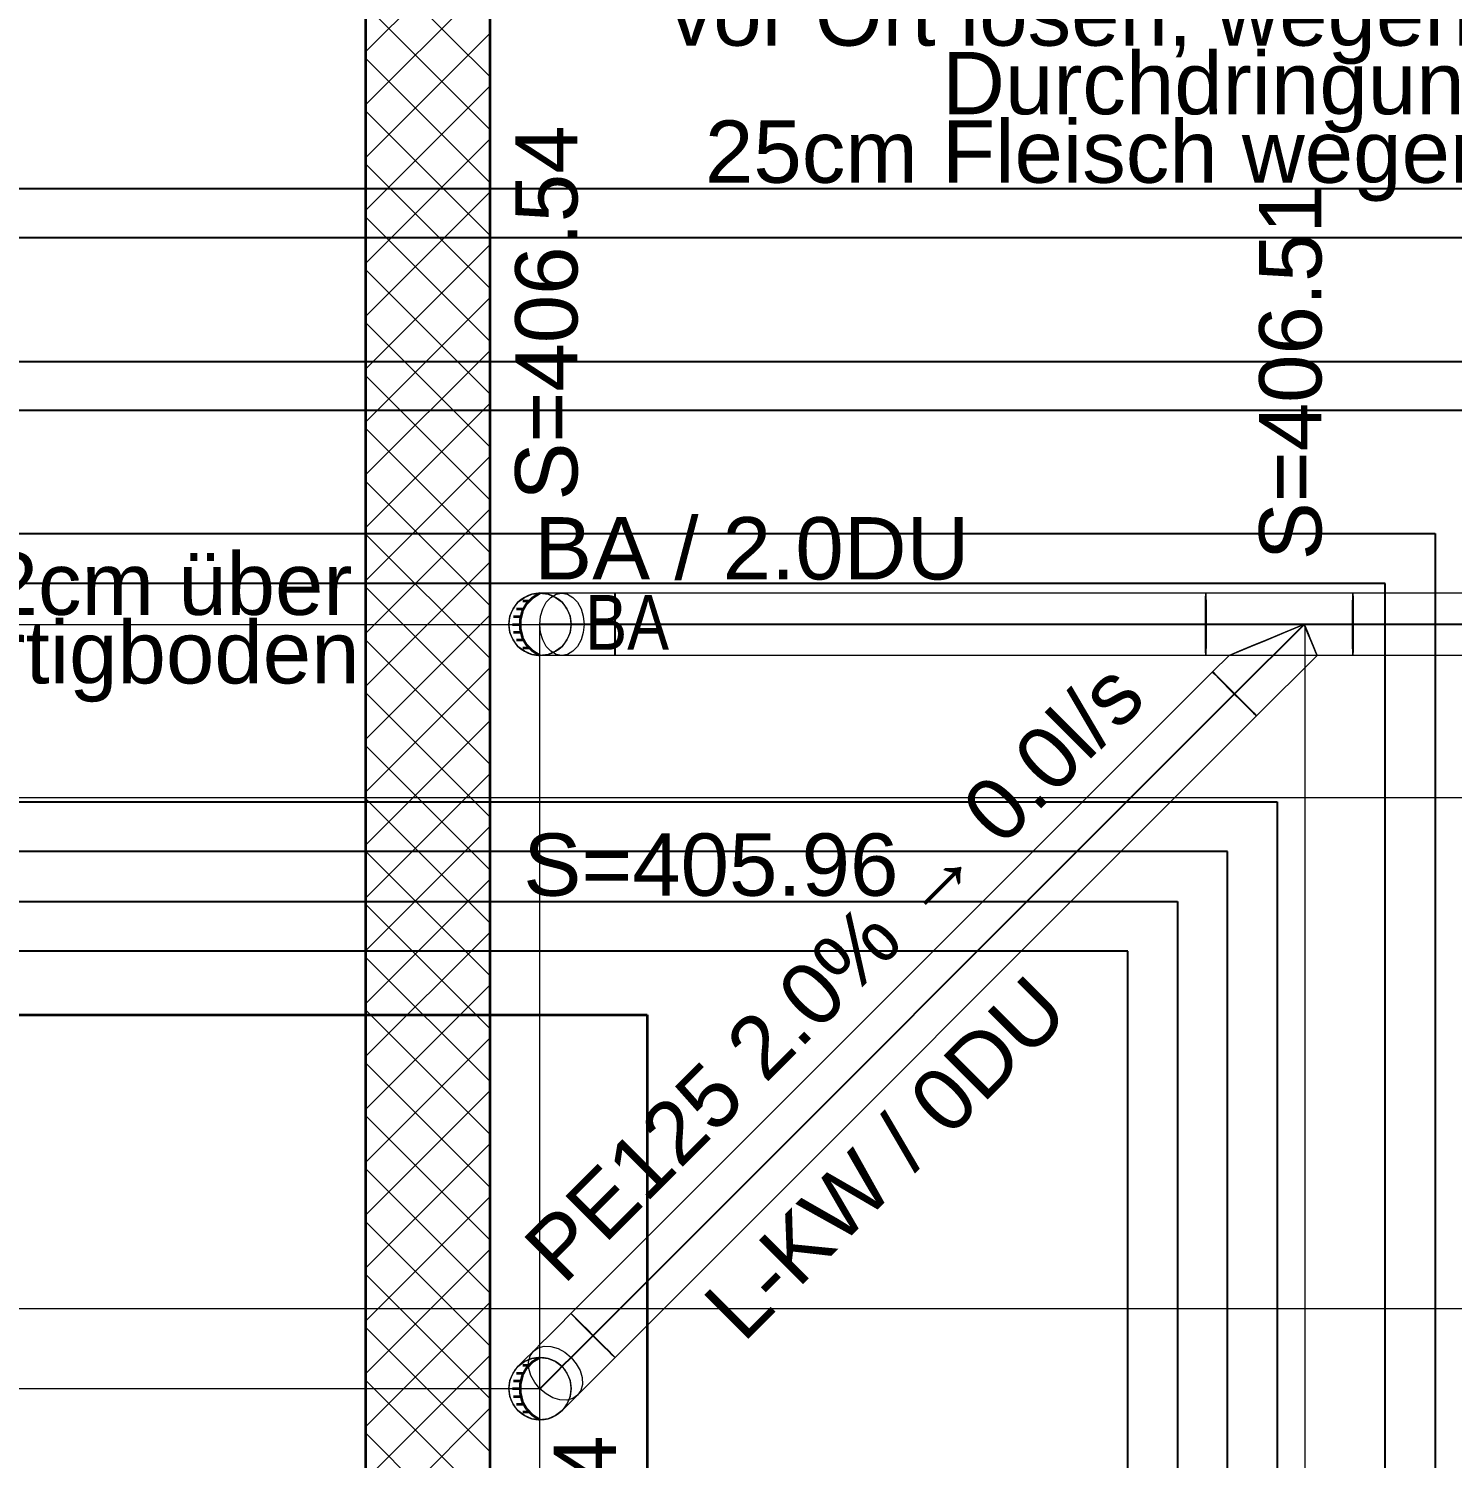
# Model space of a CAD drawing. Extents: x -1 to 1342, y -35 to 723.
# Drawn here: x 389.9 to 447, y 212 to 269.4 of the extents above; entities that cross this region are included whole.
import ezdxf
from ezdxf.lldxf.tags import DXFTag

# ---------------------------------------------------------------- set-up
doc = ezdxf.new("R2010")
doc.units = 0
doc.layers.get('0').update_dxf_attribs({"lineweight": 18})
for name, color, linetype, lineweight in [('-1._UG_3_015 Innenwände Bauteilschraffuren Neu', 7, 'Continuous', 25), ('-1._UG_3_015 Innenwände Neu', 7, 'Continuous', 25), ('-1._UG_3_035 Decken Neu', 7, 'Continuous', 25), ('-1._UG_3_322 Sanitär Beschriftung', 7, 'Continuous', 25)]:
    doc.layers.add(name, color=color, linetype=linetype, lineweight=lineweight)
for name, color, linetype, lineweight, true_color in [('Bodenplattevertiefung', 7, 'GETRENNT', 35, 0xc0c0c0), ('H_Sole_RL', 7, 'Nova_107-A0SKLQJ9LL', 25, 0xaf5f5f), ('H_Sole_VL', 7, 'Continuous', 25, 0x6d3636), ('S_Schmutzwasser', 7, 'Continuous', 18, 0xcc6600), ('S_Schmutzwasser-A0SKLQJALL', 7, 'Continuous', 18, 0xcc6600), ('S_Schmutzwasser@DELETE-EINSTRICH', 7, 'Continuous', 18, 0xcc6600), ('S_T_Text_Grundleitungen', 2, 'Continuous', 18, 0xffff00), ('X_Mass', 7, 'Continuous', 18, 0x0080ff)]:
    doc.layers.add(name, color=color, linetype=linetype, lineweight=lineweight, true_color=true_color)
doc.styles.get("Standard").update_dxf_attribs({"font": 'arial.ttf'})
tags = doc.linetypes.add('GETRENNT', pattern=[31.75, 12.7, -6.35, 0, -6.35, 0, -6.35]).pattern_tags.tags
tags[14:15] = [DXFTag(74, 4), DXFTag(75, 0), DXFTag(340, '0'), DXFTag(46, 0.0), DXFTag(50, 0.0), DXFTag(44, 0.0), DXFTag(45, 0.0)]
tags[12:13] = [DXFTag(74, 4), DXFTag(75, 0), DXFTag(340, '0'), DXFTag(46, 0.0), DXFTag(50, 0.0), DXFTag(44, 0.0), DXFTag(45, 0.0)]
tags[10:11] = [DXFTag(74, 4), DXFTag(75, 0), DXFTag(340, '0'), DXFTag(46, 0.0), DXFTag(50, 0.0), DXFTag(44, 0.0), DXFTag(45, 0.0)]
tags[8:9] = [DXFTag(74, 4), DXFTag(75, 0), DXFTag(340, '0'), DXFTag(46, 0.0), DXFTag(50, 0.0), DXFTag(44, 0.0), DXFTag(45, 0.0)]
tags[6:7] = [DXFTag(74, 4), DXFTag(75, 0), DXFTag(340, '0'), DXFTag(46, 0.0), DXFTag(50, 0.0), DXFTag(44, 0.0), DXFTag(45, 0.0)]
tags[4:5] = [DXFTag(74, 4), DXFTag(75, 0), DXFTag(340, '0'), DXFTag(46, 0.0), DXFTag(50, 0.0), DXFTag(44, 0.0), DXFTag(45, 0.0)]
tags = doc.linetypes.add('Nova_107-A0SKLQJ9LL', pattern=[12, 4, -4, 4]).pattern_tags.tags
tags[8:9] = [DXFTag(74, 4), DXFTag(75, 0), DXFTag(340, '0'), DXFTag(46, 0.0), DXFTag(50, 0.0), DXFTag(44, 0.0), DXFTag(45, 0.0)]
tags[6:7] = [DXFTag(74, 4), DXFTag(75, 0), DXFTag(340, '0'), DXFTag(46, 0.0), DXFTag(50, 0.0), DXFTag(44, 0.0), DXFTag(45, 0.0)]
tags[4:5] = [DXFTag(74, 4), DXFTag(75, 0), DXFTag(340, '0'), DXFTag(46, 0.0), DXFTag(50, 0.0), DXFTag(44, 0.0), DXFTag(45, 0.0)]
tags = doc.linetypes.add('Strich 3_1mm Kanten', pattern=[0.004, 0.003, -0.001]).pattern_tags.tags
tags[6:7] = [DXFTag(74, 4), DXFTag(75, 0), DXFTag(340, '0'), DXFTag(46, 1.0), DXFTag(50, 0.0), DXFTag(44, 0.0), DXFTag(45, 0.0)]
tags[4:5] = [DXFTag(74, 4), DXFTag(75, 0), DXFTag(340, '0'), DXFTag(46, 1.0), DXFTag(50, 0.0), DXFTag(44, 0.0), DXFTag(45, 0.0)]
tags = doc.linetypes.add('Strichpunkt 3_1_1mm Achsen', pattern=[0.005, 0.003, -0.001, 0, -0.001]).pattern_tags.tags
tags[10:11] = [DXFTag(74, 4), DXFTag(75, 0), DXFTag(340, '0'), DXFTag(46, 1.0), DXFTag(50, 0.0), DXFTag(44, 0.0), DXFTag(45, 0.0)]
tags[8:9] = [DXFTag(74, 4), DXFTag(75, 0), DXFTag(340, '0'), DXFTag(46, 1.0), DXFTag(50, 0.0), DXFTag(44, 0.0), DXFTag(45, 0.0)]
tags[6:7] = [DXFTag(74, 4), DXFTag(75, 0), DXFTag(340, '0'), DXFTag(46, 1.0), DXFTag(50, 0.0), DXFTag(44, 0.0), DXFTag(45, 0.0)]
tags[4:5] = [DXFTag(74, 4), DXFTag(75, 0), DXFTag(340, '0'), DXFTag(46, 1.0), DXFTag(50, 0.0), DXFTag(44, 0.0), DXFTag(45, 0.0)]
tags = doc.linetypes.add('STRICHPUNKT2', pattern=[12.7, 6.35, -3.175, 0, -3.175]).pattern_tags.tags
tags[10:11] = [DXFTag(74, 4), DXFTag(75, 0), DXFTag(340, '0'), DXFTag(46, 0.0), DXFTag(50, 0.0), DXFTag(44, 0.0), DXFTag(45, 0.0)]
tags[8:9] = [DXFTag(74, 4), DXFTag(75, 0), DXFTag(340, '0'), DXFTag(46, 0.0), DXFTag(50, 0.0), DXFTag(44, 0.0), DXFTag(45, 0.0)]
tags[6:7] = [DXFTag(74, 4), DXFTag(75, 0), DXFTag(340, '0'), DXFTag(46, 0.0), DXFTag(50, 0.0), DXFTag(44, 0.0), DXFTag(45, 0.0)]
tags[4:5] = [DXFTag(74, 4), DXFTag(75, 0), DXFTag(340, '0'), DXFTag(46, 0.0), DXFTag(50, 0.0), DXFTag(44, 0.0), DXFTag(45, 0.0)]

# ---------------------------------------------------------------- blocks, each defined once
blk = doc.blocks.new('WC mit 9_0 l Spülwassermenge-A0SKLQHFLL', base_point=(409.191, 213.578))
at = {"color": 0, "linetype": 'ByBlock', "lineweight": -2, "ltscale": 0.18}
for p, q in [((409.557, 215.712), (409.45, 215.589)), ((409.68, 215.82), (409.557, 215.712)), ((409.816, 215.911), (409.68, 215.82)), ((409.963, 215.983), (409.816, 215.911)), ((410.118, 216.036), (409.963, 215.983)), ((410.278, 216.068), (410.118, 216.036)), ((410.441, 216.078), (410.278, 216.068)), ((410.604, 216.068), (410.441, 216.078)), ((410.765, 216.036), (410.604, 216.068)), ((410.92, 215.983), (410.765, 216.036)), ((411.066, 215.911), (410.92, 215.983)), ((411.202, 215.82), (411.066, 215.911)), ((411.325, 215.712), (411.202, 215.82)), ((411.433, 215.589), (411.325, 215.712)), ((409.234, 215.152), (409.202, 214.991)), ((409.286, 215.307), (409.234, 215.152)), ((409.359, 215.453), (409.286, 215.307)), ((409.45, 215.589), (409.359, 215.453)), ((411.524, 215.453), (411.433, 215.589)), ((411.596, 215.307), (411.524, 215.453)), ((411.649, 215.152), (411.596, 215.307)), ((411.681, 214.991), (411.649, 215.152)), ((409.202, 214.991), (409.191, 214.828)), ((409.191, 214.828), (409.202, 214.665)), ((409.202, 214.665), (409.234, 214.505)), ((411.649, 214.505), (411.681, 214.665)), ((411.691, 214.828), (411.681, 214.991)), ((411.681, 214.665), (411.691, 214.828)), ((409.234, 214.505), (409.286, 214.35)), ((409.286, 214.35), (409.359, 214.203)), ((409.359, 214.203), (409.45, 214.067)), ((409.45, 214.067), (409.557, 213.944)), ((411.325, 213.944), (411.433, 214.067)), ((411.433, 214.067), (411.524, 214.203)), ((411.524, 214.203), (411.596, 214.35)), ((411.596, 214.35), (411.649, 214.505)), ((409.557, 213.944), (409.68, 213.837)), ((409.68, 213.837), (409.816, 213.746)), ((409.816, 213.746), (409.963, 213.673)), ((409.963, 213.673), (410.118, 213.621)), ((410.118, 213.621), (410.278, 213.589)), ((410.278, 213.589), (410.441, 213.578)), ((410.441, 213.578), (410.604, 213.589)), ((410.604, 213.589), (410.765, 213.621)), ((410.765, 213.621), (410.92, 213.673)), ((410.92, 213.673), (411.066, 213.746)), ((411.066, 213.746), (411.202, 213.837)), ((411.202, 213.837), (411.325, 213.944))]:
    blk.add_line(p, q, dxfattribs=at)
blk = doc.blocks.new('WC mit 9_0 l Spülwassermenge-A0SKLQIXLL', base_point=(409.191, 244.239))
at = {"color": 0, "linetype": 'ByBlock', "lineweight": -2, "ltscale": 0.18}
for p, q in [((410.118, 246.697), (409.963, 246.644)), ((410.278, 246.729), (410.118, 246.697)), ((410.441, 246.739), (410.278, 246.729)), ((410.604, 246.729), (410.441, 246.739)), ((410.765, 246.697), (410.604, 246.729)), ((410.92, 246.644), (410.765, 246.697)), ((409.359, 246.114), (409.286, 245.968)), ((409.45, 246.25), (409.359, 246.114)), ((409.557, 246.373), (409.45, 246.25)), ((409.68, 246.481), (409.557, 246.373)), ((409.816, 246.572), (409.68, 246.481)), ((409.963, 246.644), (409.816, 246.572)), ((411.066, 246.572), (410.92, 246.644)), ((411.202, 246.481), (411.066, 246.572)), ((411.325, 246.373), (411.202, 246.481)), ((411.433, 246.25), (411.325, 246.373)), ((411.524, 246.114), (411.433, 246.25)), ((411.596, 245.968), (411.524, 246.114)), ((409.202, 245.653), (409.191, 245.489)), ((409.234, 245.813), (409.202, 245.653)), ((409.286, 245.968), (409.234, 245.813)), ((411.649, 245.813), (411.596, 245.968)), ((411.681, 245.653), (411.649, 245.813)), ((411.691, 245.489), (411.681, 245.653)), ((409.191, 245.489), (409.202, 245.326)), ((409.202, 245.326), (409.234, 245.166)), ((409.234, 245.166), (409.286, 245.011)), ((409.286, 245.011), (409.359, 244.864)), ((411.524, 244.864), (411.596, 245.011)), ((411.596, 245.011), (411.649, 245.166)), ((411.649, 245.166), (411.681, 245.326)), ((411.681, 245.326), (411.691, 245.489)), ((409.359, 244.864), (409.45, 244.728)), ((409.45, 244.728), (409.557, 244.606)), ((409.557, 244.606), (409.68, 244.498)), ((409.68, 244.498), (409.816, 244.407)), ((409.816, 244.407), (409.963, 244.335)), ((410.92, 244.335), (411.066, 244.407)), ((411.066, 244.407), (411.202, 244.498)), ((411.202, 244.498), (411.325, 244.606)), ((411.325, 244.606), (411.433, 244.728)), ((411.433, 244.728), (411.524, 244.864)), ((409.963, 244.335), (410.118, 244.282)), ((410.118, 244.282), (410.278, 244.25)), ((410.278, 244.25), (410.441, 244.239)), ((410.441, 244.239), (410.604, 244.25)), ((410.604, 244.25), (410.765, 244.282)), ((410.765, 244.282), (410.92, 244.335))]:
    blk.add_line(p, q, dxfattribs=at)
blk = doc.blocks.new('Abwasserleitung-A0SKLQIZLL', base_point=(411.691, 245.489))
at = {"color": 0, "linetype": 'ByBlock', "lineweight": -2, "ltscale": 0.18}
blk.add_line((411.691, 245.489), (441.103, 245.489), dxfattribs=at)
blk = doc.blocks.new('Abwasserleitung-A0SKLQJ1LL', base_point=(411.325, 215.712))
at = {"color": 0, "linetype": 'ByBlock', "lineweight": -2, "ltscale": 0.18}
blk.add_line((411.325, 215.712), (441.103, 245.489), dxfattribs=at)
blk = doc.blocks.new('Distributor Abwasserleitung-A0SKLQJ3LL', base_point=(440.307, 244.694))
at = {"color": 0, "lineweight": 13}
blk.add_line((441.103, 245.489), (441.103, 245.489), dxfattribs=at)
blk = doc.blocks.new('Referenz-A0SKLQJBLL', base_point=(90.892, 84.228))
at = {"layer": 'H_Sole_RL', "linetype": 'Nova_107-A0SKLQJ9LL', "lineweight": -2, "ltscale": 0.25}
for p, q in [((363.648, 262.969), (454.777, 262.969)), ((361.479, 256.032), (450.355, 256.032)), ((356.918, 249.128), (446.355, 249.128)), ((446.355, 249.128), (446.355, 152.11)), ((356.886, 238.372), (440.02, 238.372)), ((440.02, 238.372), (440.02, 154.71)), ((291.209, 234.372), (436.02, 234.372)), ((436.02, 234.372), (436.02, 157.31))]:
    blk.add_line(p, q, dxfattribs=at)
at = {"layer": 'H_Sole_VL', "linetype": 'Continuous', "lineweight": -2, "ltscale": 0.25}
for p, q in [((452.777, 260.999), (362.789, 260.999)), ((448.355, 254.062), (360.619, 254.062)), ((444.355, 247.128), (356.089, 247.128)), ((444.355, 153.41), (444.355, 247.128)), ((438.02, 236.372), (356.057, 236.372)), ((438.02, 156.01), (438.02, 236.372)), ((434.02, 232.372), (292.038, 232.372)), ((434.02, 158.61), (434.02, 232.372))]:
    blk.add_line(p, q, dxfattribs=at)
at = {"layer": 'S_Schmutzwasser-A0SKLQJALL', "color": 1, "linetype": 'Continuous', "ltscale": 0.18, "true_color": 0xff0000, "insert": (409.772, 237.1), "char_height": 2.5, "attachment_point": 1}
blk.add_mtext('{\\fArial;S=405.96}', dxfattribs=at)
blk = doc.blocks.new('Polygon-A0SKLQKRLL', base_point=(250.041, 113.978))
at = {"color": 0, "linetype": 'ByBlock', "lineweight": -2, "ltscale": 0.35}
for p, q in [((250.041, 229.828), (414.741, 229.828)), ((414.741, 229.828), (414.741, 113.978))]:
    blk.add_line(p, q, dxfattribs=at)
blk = doc.blocks.new('Abwasserleitung-A0SKLQKXLL', base_point=(441.103, 245.489))
at = {"color": 0, "linetype": 'ByBlock', "lineweight": -2, "ltscale": 0.18}
blk.add_line((441.103, 245.489), (474.836, 245.489), dxfattribs=at)
blk = doc.blocks.new('Maß-A0SKLQPRLL', base_point=(159.85, 77.928))
at = {"color": 0, "linetype": 'ByBlock', "lineweight": -2, "ltscale": 0.18}
for p, q in [((441.14, 77.928), (441.14, 245.505)), ((410.441, 77.928), (410.441, 245.489))]:
    blk.add_line(p, q, dxfattribs=at)
blk = doc.blocks.new('Maß-A0SKLQPVLL', base_point=(347.233, 119.837))
at = {"color": 0, "linetype": 'ByBlock', "lineweight": -2, "ltscale": 0.18}
for p, q in [((350.441, 245.489), (410.441, 245.489)), ((350.441, 238.541), (467.887, 238.541)), ((350.441, 214.828), (410.441, 214.828))]:
    blk.add_line(p, q, dxfattribs=at)
blk = doc.blocks.new('Rohr-A0SKLQQHLL', base_point=(443.04, 244.239))
at = {"color": 0, "linetype": 'ByBlock', "lineweight": -2, "ltscale": 0.18}
for p, q in [((443.046, 246.572), (443.049, 246.697)), ((443.049, 246.697), (443.052, 246.739)), ((443.052, 246.739), (443.056, 246.697)), ((470.886, 246.739), (443.052, 246.739)), ((443.056, 246.697), (443.059, 246.572)), ((470.88, 246.572), (470.883, 246.697)), ((470.883, 246.697), (470.886, 246.739)), ((470.886, 246.739), (470.889, 246.697)), ((470.889, 246.697), (470.892, 246.572)), ((443.04, 245.813), (443.042, 246.114)), ((443.042, 246.114), (443.044, 246.373)), ((443.044, 246.373), (443.046, 246.572)), ((443.059, 246.572), (443.061, 246.373)), ((443.061, 246.373), (443.063, 246.114)), ((443.063, 246.114), (443.064, 245.813)), ((470.874, 245.813), (470.875, 246.114)), ((470.875, 246.114), (470.877, 246.373)), ((470.877, 246.373), (470.88, 246.572)), ((470.892, 246.572), (470.895, 246.373)), ((470.895, 246.373), (470.897, 246.114)), ((470.897, 246.114), (470.898, 245.813)), ((443.04, 245.489), (443.04, 245.813)), ((443.064, 245.813), (443.065, 245.489)), ((470.873, 245.489), (470.874, 245.813)), ((470.898, 245.813), (470.898, 245.489)), ((443.04, 245.166), (443.04, 245.489)), ((443.042, 244.864), (443.04, 245.166)), ((443.064, 245.166), (443.063, 244.864)), ((443.065, 245.489), (443.064, 245.166)), ((470.874, 245.166), (470.873, 245.489)), ((470.875, 244.864), (470.874, 245.166)), ((470.898, 245.166), (470.897, 244.864)), ((470.898, 245.489), (470.898, 245.166)), ((443.044, 244.606), (443.042, 244.864)), ((443.046, 244.407), (443.044, 244.606)), ((443.049, 244.282), (443.046, 244.407)), ((443.059, 244.407), (443.056, 244.282)), ((443.061, 244.606), (443.059, 244.407)), ((443.063, 244.864), (443.061, 244.606)), ((470.877, 244.606), (470.875, 244.864)), ((470.88, 244.407), (470.877, 244.606)), ((470.883, 244.282), (470.88, 244.407)), ((470.892, 244.407), (470.889, 244.282)), ((470.895, 244.606), (470.892, 244.407)), ((470.897, 244.864), (470.895, 244.606)), ((443.052, 244.239), (443.049, 244.282)), ((443.056, 244.282), (443.052, 244.239)), ((470.886, 244.239), (443.052, 244.239)), ((470.886, 244.239), (470.883, 244.282)), ((470.889, 244.282), (470.886, 244.239))]:
    blk.add_line(p, q, dxfattribs=at)
at = {"color": 0, "linetype": 'STRICHPUNKT2', "lineweight": 25, "ltscale": 0.25}
blk.add_line((470.886, 245.489), (443.052, 245.489), dxfattribs=at)
blk = doc.blocks.new('Abzweig 45°-A0SKLQQJLL', base_point=(437.14, 241.813))
at = {"color": 0, "linetype": 'ByBlock', "lineweight": -2, "ltscale": 0.18}
for p, q in [((437.146, 246.569), (437.149, 246.696)), ((437.149, 246.696), (437.153, 246.739)), ((437.153, 246.739), (437.156, 246.698)), ((443.052, 246.739), (437.153, 246.739)), ((437.156, 246.698), (437.159, 246.575)), ((443.046, 246.569), (443.049, 246.696)), ((443.049, 246.696), (443.052, 246.739)), ((443.052, 246.739), (443.056, 246.698)), ((443.056, 246.698), (443.059, 246.575)), ((437.141, 245.808), (437.142, 246.11)), ((437.142, 246.11), (437.144, 246.37)), ((437.144, 246.37), (437.146, 246.569)), ((437.159, 246.575), (437.162, 246.377)), ((437.162, 246.377), (437.164, 246.119)), ((437.164, 246.119), (437.165, 245.818)), ((443.04, 245.808), (443.042, 246.11)), ((443.042, 246.11), (443.044, 246.37)), ((443.044, 246.37), (443.046, 246.569)), ((443.059, 246.575), (443.061, 246.377)), ((443.061, 246.377), (443.063, 246.119)), ((443.063, 246.119), (443.064, 245.818)), ((437.14, 245.484), (437.141, 245.808)), ((437.165, 245.818), (437.165, 245.495)), ((443.04, 245.484), (443.04, 245.808)), ((443.064, 245.818), (443.065, 245.495)), ((437.141, 245.161), (437.14, 245.484)), ((437.142, 244.86), (437.141, 245.161)), ((437.165, 245.171), (437.164, 244.869)), ((437.165, 245.495), (437.165, 245.171)), ((439.583, 244.86), (440.309, 245.161)), ((440.334, 245.171), (439.605, 244.869)), ((440.309, 245.161), (441.09, 245.484)), ((441.115, 245.495), (440.334, 245.171)), ((441.09, 245.484), (441.224, 245.161)), ((441.249, 245.171), (441.115, 245.495)), ((441.224, 245.161), (441.351, 244.86)), ((441.372, 244.869), (441.249, 245.171)), ((443.04, 245.161), (443.04, 245.484)), ((443.042, 244.86), (443.04, 245.161)), ((443.064, 245.171), (443.063, 244.869)), ((443.065, 245.495), (443.064, 245.171)), ((437.144, 244.602), (437.142, 244.86)), ((437.147, 244.404), (437.144, 244.602)), ((437.15, 244.281), (437.147, 244.404)), ((437.159, 244.41), (437.156, 244.283)), ((437.162, 244.609), (437.159, 244.41)), ((437.164, 244.869), (437.162, 244.609)), ((438.185, 244.281), (438.483, 244.404)), ((438.495, 244.41), (438.191, 244.283)), ((438.483, 244.404), (438.96, 244.602)), ((438.978, 244.609), (438.495, 244.41)), ((438.96, 244.602), (439.583, 244.86)), ((439.605, 244.869), (438.978, 244.609)), ((441.351, 244.86), (441.46, 244.602)), ((441.477, 244.609), (441.372, 244.869)), ((441.46, 244.602), (441.545, 244.404)), ((441.557, 244.41), (441.477, 244.609)), ((441.545, 244.404), (441.599, 244.281)), ((441.606, 244.283), (441.557, 244.41)), ((443.044, 244.602), (443.042, 244.86)), ((443.046, 244.404), (443.044, 244.602)), ((443.049, 244.281), (443.046, 244.404)), ((443.059, 244.41), (443.056, 244.283)), ((443.061, 244.609), (443.059, 244.41)), ((443.063, 244.869), (443.061, 244.609)), ((437.153, 244.239), (437.15, 244.281)), ((437.156, 244.283), (437.153, 244.239)), ((443.052, 244.239), (437.153, 244.239)), ((438.085, 244.239), (437.426, 243.58)), ((438.191, 244.283), (438.085, 244.239)), ((438.085, 244.239), (438.185, 244.281)), ((441.62, 244.239), (439.194, 241.813)), ((441.599, 244.281), (441.62, 244.239)), ((441.62, 244.239), (441.606, 244.283)), ((443.052, 244.239), (443.049, 244.281)), ((443.056, 244.283), (443.052, 244.239)), ((437.426, 243.58), (437.453, 243.549)), ((437.459, 243.551), (437.426, 243.58)), ((437.453, 243.549), (437.538, 243.459)), ((437.55, 243.464), (437.459, 243.551)), ((437.538, 243.459), (437.676, 243.318)), ((437.694, 243.325), (437.55, 243.464)), ((437.676, 243.318), (437.857, 243.134)), ((437.879, 243.143), (437.694, 243.325)), ((437.857, 243.134), (438.069, 242.92)), ((438.093, 242.93), (437.879, 243.143)), ((438.069, 242.92), (438.297, 242.691)), ((438.322, 242.702), (438.093, 242.93)), ((438.297, 242.691), (438.526, 242.463)), ((438.551, 242.473), (438.322, 242.702)), ((438.526, 242.463), (438.741, 242.25)), ((438.762, 242.259), (438.551, 242.473)), ((438.741, 242.25), (438.926, 242.068)), ((438.944, 242.075), (438.762, 242.259)), ((438.926, 242.068), (439.069, 241.928)), ((439.081, 241.934), (438.944, 242.075)), ((439.069, 241.928), (439.16, 241.841)), ((439.167, 241.844), (439.081, 241.934)), ((439.16, 241.841), (439.194, 241.813)), ((439.194, 241.813), (439.167, 241.844))]:
    blk.add_line(p, q, dxfattribs=at)
at = {"color": 0, "linetype": 'STRICHPUNKT2', "lineweight": 25, "ltscale": 0.25}
for p, q in [((443.052, 245.489), (437.153, 245.489)), ((441.103, 245.489), (438.31, 242.696))]:
    blk.add_line(p, q, dxfattribs=at)
blk = doc.blocks.new('Rohr-A0SKLQQLLL', base_point=(413.438, 244.239))
at = {"color": 0, "linetype": 'ByBlock', "lineweight": -2, "ltscale": 0.18}
for p, q in [((413.444, 246.572), (413.447, 246.697)), ((413.447, 246.697), (413.45, 246.739)), ((413.45, 246.739), (413.453, 246.697)), ((437.153, 246.739), (413.45, 246.739)), ((413.453, 246.697), (413.456, 246.572)), ((437.146, 246.572), (437.149, 246.697)), ((437.149, 246.697), (437.153, 246.739)), ((437.153, 246.739), (437.156, 246.697)), ((437.156, 246.697), (437.159, 246.572)), ((413.438, 245.813), (413.439, 246.114)), ((413.439, 246.114), (413.441, 246.373)), ((413.441, 246.373), (413.444, 246.572)), ((413.456, 246.572), (413.459, 246.373)), ((413.459, 246.373), (413.461, 246.114)), ((413.461, 246.114), (413.462, 245.813)), ((437.141, 245.813), (437.142, 246.114)), ((437.142, 246.114), (437.144, 246.373)), ((437.144, 246.373), (437.146, 246.572)), ((437.159, 246.572), (437.162, 246.373)), ((437.162, 246.373), (437.164, 246.114)), ((437.164, 246.114), (437.165, 245.813)), ((413.438, 245.489), (413.438, 245.813)), ((413.462, 245.813), (413.463, 245.489)), ((437.14, 245.489), (437.141, 245.813)), ((437.165, 245.813), (437.165, 245.489)), ((413.438, 245.166), (413.438, 245.489)), ((413.439, 244.864), (413.438, 245.166)), ((413.462, 245.166), (413.461, 244.864)), ((413.463, 245.489), (413.462, 245.166)), ((437.141, 245.166), (437.14, 245.489)), ((437.142, 244.864), (437.141, 245.166)), ((437.165, 245.166), (437.164, 244.864)), ((437.165, 245.489), (437.165, 245.166)), ((413.441, 244.606), (413.439, 244.864)), ((413.444, 244.407), (413.441, 244.606)), ((413.447, 244.282), (413.444, 244.407)), ((413.456, 244.407), (413.453, 244.282)), ((413.459, 244.606), (413.456, 244.407)), ((413.461, 244.864), (413.459, 244.606)), ((437.144, 244.606), (437.142, 244.864)), ((437.146, 244.407), (437.144, 244.606)), ((437.149, 244.282), (437.146, 244.407)), ((437.159, 244.407), (437.156, 244.282)), ((437.162, 244.606), (437.159, 244.407)), ((437.164, 244.864), (437.162, 244.606)), ((413.45, 244.239), (413.447, 244.282)), ((413.453, 244.282), (413.45, 244.239)), ((437.153, 244.239), (413.45, 244.239)), ((437.153, 244.239), (437.149, 244.282)), ((437.156, 244.282), (437.153, 244.239))]:
    blk.add_line(p, q, dxfattribs=at)
at = {"color": 0, "linetype": 'STRICHPUNKT2', "lineweight": 25, "ltscale": 0.25}
blk.add_line((437.153, 245.489), (413.45, 245.489), dxfattribs=at)
blk = doc.blocks.new('Rohr-A0SKLQQNLL', base_point=(411.685, 216.072))
at = {"color": 0, "linetype": 'ByBlock', "lineweight": -2, "ltscale": 0.18}
for p, q in [((437.426, 243.58), (411.685, 217.84)), ((437.454, 243.548), (437.426, 243.58)), ((437.426, 243.58), (437.458, 243.552)), ((437.54, 243.457), (437.454, 243.548)), ((437.458, 243.552), (437.549, 243.466)), ((437.678, 243.315), (437.54, 243.457)), ((437.549, 243.466), (437.691, 243.328)), ((437.86, 243.131), (437.678, 243.315)), ((437.691, 243.328), (437.875, 243.146)), ((438.072, 242.917), (437.86, 243.131)), ((437.875, 243.146), (438.089, 242.934)), ((438.301, 242.688), (438.072, 242.917)), ((438.089, 242.934), (438.319, 242.705)), ((438.53, 242.459), (438.301, 242.688)), ((438.319, 242.705), (438.547, 242.476)), ((438.744, 242.247), (438.53, 242.459)), ((438.547, 242.476), (438.759, 242.262)), ((438.928, 242.065), (438.744, 242.247)), ((438.759, 242.262), (438.941, 242.078)), ((439.071, 241.927), (438.928, 242.065)), ((438.941, 242.078), (439.08, 241.935)), ((439.194, 241.813), (413.453, 216.072)), ((439.161, 241.84), (439.071, 241.927)), ((439.08, 241.935), (439.166, 241.845)), ((439.194, 241.813), (439.161, 241.84)), ((439.166, 241.845), (439.194, 241.813)), ((411.713, 217.807), (411.685, 217.84)), ((411.685, 217.84), (411.717, 217.812)), ((411.799, 217.717), (411.713, 217.807)), ((411.717, 217.812), (411.808, 217.726)), ((411.938, 217.575), (411.799, 217.717)), ((411.808, 217.726), (411.95, 217.587)), ((412.119, 217.39), (411.938, 217.575)), ((411.95, 217.587), (412.135, 217.405)), ((412.135, 217.405), (412.349, 217.193)), ((412.332, 217.176), (412.119, 217.39)), ((412.56, 216.947), (412.332, 217.176)), ((412.349, 217.193), (412.578, 216.965)), ((412.789, 216.718), (412.56, 216.947)), ((412.578, 216.965), (412.806, 216.736)), ((413.003, 216.506), (412.789, 216.718)), ((412.806, 216.736), (413.018, 216.522)), ((413.188, 216.325), (413.003, 216.506)), ((413.018, 216.522), (413.2, 216.337)), ((413.33, 216.186), (413.188, 216.325)), ((413.2, 216.337), (413.339, 216.195)), ((413.42, 216.1), (413.33, 216.186)), ((413.339, 216.195), (413.425, 216.104)), ((413.453, 216.072), (413.42, 216.1)), ((413.425, 216.104), (413.453, 216.072))]:
    blk.add_line(p, q, dxfattribs=at)
at = {"color": 0, "linetype": 'STRICHPUNKT2', "lineweight": 25, "ltscale": 0.25}
blk.add_line((438.31, 242.696), (412.569, 216.956), dxfattribs=at)
blk = doc.blocks.new('Bogen 45°-A0SKLQRBLL', base_point=(410.432, 244.239))
at = {"color": 0, "linetype": 'ByBlock', "lineweight": -2, "ltscale": 0.18}
for p, q in [((410.876, 246.572), (411.091, 246.697)), ((411.091, 246.697), (411.321, 246.739)), ((411.321, 246.739), (411.55, 246.697)), ((411.838, 246.739), (411.321, 246.739)), ((411.55, 246.697), (411.765, 246.572)), ((412.094, 246.739), (411.838, 246.739)), ((412.393, 246.739), (412.094, 246.739)), ((412.714, 246.739), (412.393, 246.739)), ((413.45, 246.739), (412.714, 246.739)), ((413.444, 246.572), (413.447, 246.697)), ((413.447, 246.697), (413.45, 246.739)), ((413.45, 246.739), (413.453, 246.697)), ((413.453, 246.697), (413.456, 246.572)), ((410.463, 245.813), (410.551, 246.114)), ((410.551, 246.114), (410.692, 246.373)), ((410.692, 246.373), (410.876, 246.572)), ((411.765, 246.572), (411.949, 246.373)), ((411.949, 246.373), (412.09, 246.114)), ((412.09, 246.114), (412.179, 245.813)), ((413.438, 245.813), (413.439, 246.114)), ((413.439, 246.114), (413.441, 246.373)), ((413.441, 246.373), (413.444, 246.572)), ((413.456, 246.572), (413.459, 246.373)), ((413.459, 246.373), (413.461, 246.114)), ((413.461, 246.114), (413.462, 245.813)), ((410.432, 245.489), (410.463, 245.813)), ((412.179, 245.813), (412.209, 245.489)), ((413.438, 245.489), (413.438, 245.813)), ((413.462, 245.813), (413.463, 245.489)), ((410.463, 245.166), (410.432, 245.489)), ((410.551, 244.864), (410.463, 245.166)), ((412.179, 245.166), (412.09, 244.864)), ((412.209, 245.489), (412.179, 245.166)), ((413.438, 245.166), (413.438, 245.489)), ((413.439, 244.864), (413.438, 245.166)), ((413.462, 245.166), (413.461, 244.864)), ((413.463, 245.489), (413.462, 245.166)), ((410.692, 244.606), (410.551, 244.864)), ((410.876, 244.407), (410.692, 244.606)), ((411.091, 244.282), (410.876, 244.407)), ((411.765, 244.407), (411.55, 244.282)), ((411.949, 244.606), (411.765, 244.407)), ((412.09, 244.864), (411.949, 244.606)), ((413.441, 244.606), (413.439, 244.864)), ((413.444, 244.407), (413.441, 244.606)), ((413.447, 244.282), (413.444, 244.407)), ((413.456, 244.407), (413.453, 244.282)), ((413.459, 244.606), (413.456, 244.407)), ((413.461, 244.864), (413.459, 244.606)), ((411.321, 244.239), (411.091, 244.282)), ((411.55, 244.282), (411.321, 244.239)), ((411.838, 244.239), (411.321, 244.239)), ((412.094, 244.239), (411.838, 244.239)), ((412.393, 244.239), (412.094, 244.239)), ((412.714, 244.239), (412.393, 244.239)), ((413.45, 244.239), (412.714, 244.239)), ((413.45, 244.239), (413.447, 244.282)), ((413.453, 244.282), (413.45, 244.239))]:
    blk.add_line(p, q, dxfattribs=at)
at = {"color": 0, "linetype": 'STRICHPUNKT2', "lineweight": 25, "ltscale": 0.25}
for p, q in [((411.838, 245.489), (411.321, 245.489)), ((412.094, 245.489), (411.838, 245.489)), ((412.393, 245.489), (412.094, 245.489)), ((412.714, 245.489), (412.393, 245.489)), ((413.45, 245.489), (412.714, 245.489))]:
    blk.add_line(p, q, dxfattribs=at)
blk = doc.blocks.new('Bogen 45°-A0SKLQRDLL', base_point=(409.191, 244.239))
at = {"color": 0, "linetype": 'ByBlock', "lineweight": -2, "ltscale": 0.18}
for p, q in [((409.816, 246.572), (410.118, 246.697)), ((410.118, 246.697), (410.441, 246.739)), ((410.483, 246.739), (410.441, 246.739)), ((410.441, 246.739), (410.765, 246.697)), ((410.607, 246.739), (410.483, 246.739)), ((410.803, 246.739), (410.607, 246.739)), ((410.765, 246.697), (411.066, 246.572)), ((411.321, 246.739), (410.803, 246.739)), ((410.877, 246.572), (411.091, 246.697)), ((411.091, 246.697), (411.321, 246.739)), ((411.321, 246.739), (411.551, 246.697)), ((411.551, 246.697), (411.765, 246.572)), ((409.234, 245.813), (409.359, 246.114)), ((409.359, 246.114), (409.557, 246.373)), ((409.557, 246.373), (409.816, 246.572)), ((410.463, 245.813), (410.551, 246.114)), ((410.551, 246.114), (410.693, 246.373)), ((410.693, 246.373), (410.877, 246.572)), ((411.066, 246.572), (411.325, 246.373)), ((411.325, 246.373), (411.524, 246.114)), ((411.524, 246.114), (411.649, 245.813)), ((411.765, 246.572), (411.949, 246.373)), ((411.949, 246.373), (412.09, 246.114)), ((412.09, 246.114), (412.179, 245.813)), ((409.191, 245.489), (409.234, 245.813)), ((410.432, 245.489), (410.463, 245.813)), ((411.649, 245.813), (411.691, 245.489)), ((412.179, 245.813), (412.209, 245.489)), ((409.234, 245.166), (409.191, 245.489)), ((409.359, 244.864), (409.234, 245.166)), ((410.463, 245.166), (410.432, 245.489)), ((410.551, 244.864), (410.463, 245.166)), ((411.649, 245.166), (411.524, 244.864)), ((411.691, 245.489), (411.649, 245.166)), ((412.179, 245.166), (412.09, 244.864)), ((412.209, 245.489), (412.179, 245.166)), ((409.557, 244.606), (409.359, 244.864)), ((409.816, 244.407), (409.557, 244.606)), ((410.118, 244.282), (409.816, 244.407)), ((410.693, 244.606), (410.551, 244.864)), ((410.877, 244.407), (410.693, 244.606)), ((411.066, 244.407), (410.765, 244.282)), ((411.091, 244.282), (410.877, 244.407)), ((411.325, 244.606), (411.066, 244.407)), ((411.524, 244.864), (411.325, 244.606)), ((411.765, 244.407), (411.551, 244.282)), ((411.949, 244.606), (411.765, 244.407)), ((412.09, 244.864), (411.949, 244.606)), ((410.441, 244.239), (410.118, 244.282)), ((410.765, 244.282), (410.441, 244.239)), ((410.483, 244.239), (410.441, 244.239)), ((410.607, 244.239), (410.483, 244.239)), ((410.803, 244.239), (410.607, 244.239)), ((411.321, 244.239), (410.803, 244.239)), ((411.321, 244.239), (411.091, 244.282)), ((411.551, 244.282), (411.321, 244.239))]:
    blk.add_line(p, q, dxfattribs=at)
at = {"color": 0, "lineweight": 35}
for p, q in [((410.441, 246.739), (410.143, 246.558)), ((409.499, 246.114), (409.78, 246.114)), ((409.9, 246.307), (409.728, 246.002)), ((409.755, 246.427), (410.001, 246.427)), ((410.143, 246.558), (409.9, 246.307)), ((409.372, 245.802), (409.665, 245.802)), ((409.728, 246.002), (409.64, 245.664)), ((409.64, 245.664), (409.64, 245.315)), ((409.332, 245.489), (409.629, 245.489)), ((409.372, 245.177), (409.665, 245.177)), ((409.64, 245.315), (409.728, 244.977)), ((409.728, 244.977), (409.9, 244.672)), ((409.499, 244.864), (409.78, 244.864)), ((409.755, 244.552), (410.001, 244.552)), ((409.9, 244.672), (410.143, 244.421)), ((410.143, 244.421), (410.441, 244.239))]:
    blk.add_line(p, q, dxfattribs=at)
at = {"color": 0, "linetype": 'STRICHPUNKT2', "lineweight": 25, "ltscale": 0.25}
for p, q in [((410.483, 245.489), (410.441, 245.489)), ((410.441, 245.489), (410.441, 245.489)), ((410.607, 245.489), (410.483, 245.489)), ((410.803, 245.489), (410.607, 245.489)), ((411.321, 245.489), (410.803, 245.489))]:
    blk.add_line(p, q, dxfattribs=at)
blk = doc.blocks.new('Bogen 45°-A0SKLQRFLL', base_point=(409.983, 214.37))
at = {"color": 0, "linetype": 'ByBlock', "lineweight": -2, "ltscale": 0.18}
for p, q in [((411.685, 217.84), (411.165, 217.319)), ((411.685, 217.84), (411.717, 217.812)), ((411.713, 217.807), (411.685, 217.84)), ((411.799, 217.717), (411.713, 217.807)), ((411.717, 217.812), (411.808, 217.726)), ((411.938, 217.575), (411.799, 217.717)), ((411.808, 217.726), (411.95, 217.587)), ((412.119, 217.39), (411.938, 217.575)), ((411.95, 217.587), (412.135, 217.405)), ((412.135, 217.405), (412.349, 217.193)), ((410.726, 216.881), (410.545, 216.7)), ((410.938, 217.092), (410.726, 216.881)), ((411.165, 217.319), (410.938, 217.092)), ((412.332, 217.176), (412.119, 217.39)), ((412.56, 216.947), (412.332, 217.176)), ((412.349, 217.193), (412.578, 216.965)), ((412.789, 216.718), (412.56, 216.947)), ((412.578, 216.965), (412.806, 216.736)), ((410.047, 216.141), (410.179, 216.334)), ((410.545, 216.7), (410.179, 216.334)), ((410.179, 216.334), (410.372, 216.466)), ((410.372, 216.466), (410.612, 216.529)), ((410.612, 216.529), (410.882, 216.519)), ((410.882, 216.519), (411.165, 216.436)), ((411.165, 216.436), (411.441, 216.285)), ((411.441, 216.285), (411.691, 216.078)), ((413.003, 216.506), (412.789, 216.718)), ((412.806, 216.736), (413.018, 216.522)), ((413.188, 216.325), (413.003, 216.506)), ((413.018, 216.522), (413.2, 216.337)), ((413.33, 216.186), (413.188, 216.325)), ((413.2, 216.337), (413.339, 216.195)), ((409.983, 215.901), (410.047, 216.141)), ((409.994, 215.631), (409.983, 215.901)), ((411.691, 216.078), (411.899, 215.828)), ((411.899, 215.828), (412.049, 215.552)), ((413.453, 216.072), (412.932, 215.552)), ((413.42, 216.1), (413.33, 216.186)), ((413.339, 216.195), (413.425, 216.104)), ((413.453, 216.072), (413.42, 216.1)), ((413.425, 216.104), (413.453, 216.072)), ((410.077, 215.348), (409.994, 215.631)), ((410.228, 215.072), (410.077, 215.348)), ((412.049, 215.552), (412.132, 215.269)), ((412.132, 215.269), (412.143, 214.999)), ((412.494, 215.113), (412.313, 214.932)), ((412.705, 215.324), (412.494, 215.113)), ((412.932, 215.552), (412.705, 215.324)), ((410.435, 214.822), (410.228, 215.072)), ((410.685, 214.614), (410.435, 214.822)), ((410.961, 214.464), (410.685, 214.614)), ((411.947, 214.566), (411.754, 214.434)), ((412.313, 214.932), (411.947, 214.566)), ((412.079, 214.759), (411.947, 214.566)), ((412.143, 214.999), (412.079, 214.759)), ((411.244, 214.381), (410.961, 214.464)), ((411.514, 214.37), (411.244, 214.381)), ((411.754, 214.434), (411.514, 214.37))]:
    blk.add_line(p, q, dxfattribs=at)
at = {"color": 0, "linetype": 'STRICHPUNKT2', "lineweight": 25, "ltscale": 0.25}
for p, q in [((412.569, 216.956), (412.048, 216.435)), ((412.048, 216.435), (411.821, 216.208)), ((411.429, 215.816), (411.063, 215.45)), ((411.61, 215.997), (411.429, 215.816)), ((411.821, 216.208), (411.61, 215.997))]:
    blk.add_line(p, q, dxfattribs=at)
blk = doc.blocks.new('Bogen 45°-A0SKLQRHLL', base_point=(409.191, 213.578))
at = {"color": 0, "linetype": 'ByBlock', "lineweight": -2, "ltscale": 0.18}
for p, q in [((410.179, 216.334), (409.813, 215.968)), ((410.047, 216.141), (410.179, 216.334)), ((410.179, 216.334), (410.372, 216.466)), ((410.372, 216.466), (410.612, 216.53)), ((410.612, 216.53), (410.882, 216.519)), ((410.882, 216.519), (411.165, 216.436)), ((411.165, 216.436), (411.441, 216.286)), ((411.441, 216.286), (411.691, 216.078)), ((409.359, 215.453), (409.557, 215.712)), ((409.557, 215.712), (409.816, 215.911)), ((409.587, 215.742), (409.557, 215.712)), ((409.674, 215.829), (409.587, 215.742)), ((409.813, 215.968), (409.674, 215.829)), ((409.816, 215.911), (410.118, 216.036)), ((409.984, 215.901), (410.047, 216.141)), ((409.994, 215.631), (409.984, 215.901)), ((410.118, 216.036), (410.441, 216.078)), ((410.441, 216.078), (410.765, 216.036)), ((410.765, 216.036), (411.066, 215.911)), ((411.066, 215.911), (411.325, 215.712)), ((411.325, 215.712), (411.524, 215.453)), ((411.691, 216.078), (411.899, 215.828)), ((411.899, 215.828), (412.049, 215.552)), ((409.191, 214.828), (409.234, 215.152)), ((409.234, 215.152), (409.359, 215.453)), ((410.077, 215.348), (409.994, 215.631)), ((410.228, 215.072), (410.077, 215.348)), ((411.524, 215.453), (411.649, 215.152)), ((411.649, 215.152), (411.691, 214.828)), ((412.049, 215.552), (412.132, 215.269)), ((412.132, 215.269), (412.143, 214.999)), ((409.234, 214.505), (409.191, 214.828)), ((410.435, 214.822), (410.228, 215.072)), ((410.685, 214.615), (410.435, 214.822)), ((410.961, 214.464), (410.685, 214.615)), ((411.947, 214.566), (411.581, 214.2)), ((411.691, 214.828), (411.649, 214.505)), ((411.947, 214.566), (411.754, 214.434)), ((412.079, 214.759), (411.947, 214.566)), ((412.143, 214.999), (412.079, 214.759)), ((409.359, 214.203), (409.234, 214.505)), ((409.557, 213.944), (409.359, 214.203)), ((411.244, 214.381), (410.961, 214.464)), ((411.515, 214.371), (411.244, 214.381)), ((411.524, 214.203), (411.325, 213.944)), ((411.355, 213.974), (411.325, 213.944)), ((411.442, 214.061), (411.355, 213.974)), ((411.581, 214.2), (411.442, 214.061)), ((411.754, 214.434), (411.515, 214.371)), ((411.649, 214.505), (411.524, 214.203)), ((409.816, 213.746), (409.557, 213.944)), ((410.118, 213.621), (409.816, 213.746)), ((410.441, 213.578), (410.118, 213.621)), ((410.765, 213.621), (410.441, 213.578)), ((411.066, 213.746), (410.765, 213.621)), ((411.325, 213.944), (411.066, 213.746))]:
    blk.add_line(p, q, dxfattribs=at)
at = {"color": 0, "lineweight": 35}
for p, q in [((409.755, 215.766), (410.001, 215.766)), ((410.143, 215.897), (409.9, 215.645)), ((410.441, 216.078), (410.143, 215.897)), ((409.372, 215.141), (409.665, 215.141)), ((409.499, 215.453), (409.78, 215.453)), ((409.728, 215.341), (409.64, 215.003)), ((409.9, 215.645), (409.728, 215.341)), ((409.332, 214.828), (409.629, 214.828)), ((409.64, 215.003), (409.64, 214.653)), ((409.64, 214.653), (409.728, 214.315)), ((409.372, 214.516), (409.665, 214.516)), ((409.499, 214.203), (409.78, 214.203)), ((409.728, 214.315), (409.9, 214.011)), ((409.9, 214.011), (410.143, 213.76)), ((409.755, 213.891), (410.001, 213.891)), ((410.143, 213.76), (410.441, 213.578))]:
    blk.add_line(p, q, dxfattribs=at)
at = {"color": 0, "linetype": 'STRICHPUNKT2', "lineweight": 25, "ltscale": 0.25}
for p, q in [((411.063, 215.45), (410.697, 215.084)), ((410.471, 214.858), (410.441, 214.828)), ((410.441, 214.828), (410.441, 214.828)), ((410.558, 214.945), (410.471, 214.858)), ((410.697, 215.084), (410.558, 214.945))]:
    blk.add_line(p, q, dxfattribs=at)
blk = doc.blocks.new('Referenz-A0SKLQRXLL', base_point=(5, 5))
at = {"layer": '-1._UG_3_015 Innenwände Bauteilschraffuren Neu', "color": 0, "linetype": 'Continuous', "lineweight": 0, "ltscale": 0.0169}
for p, q in [((403.441, 268.451), (407.018, 272.028)), ((408.441, 267.447), (403.861, 272.028)), ((403.441, 266.33), (408.441, 271.33)), ((408.441, 265.326), (403.441, 270.326)), ((403.441, 264.208), (408.441, 269.208)), ((408.441, 263.205), (403.441, 268.205)), ((403.441, 262.087), (408.441, 267.087)), ((408.441, 261.084), (403.441, 266.084)), ((403.441, 259.966), (408.441, 264.966)), ((408.441, 258.962), (403.441, 263.962)), ((403.441, 257.844), (408.441, 262.844)), ((408.441, 256.841), (403.441, 261.841)), ((403.441, 255.723), (408.441, 260.723)), ((408.441, 254.72), (403.441, 259.72)), ((403.441, 253.602), (408.441, 258.602)), ((408.441, 252.598), (403.441, 257.598)), ((403.441, 251.48), (408.441, 256.48)), ((408.441, 250.477), (403.441, 255.477)), ((403.441, 249.359), (408.441, 254.359)), ((408.441, 248.356), (403.441, 253.356)), ((403.441, 247.238), (408.441, 252.238)), ((408.441, 246.234), (403.441, 251.234)), ((403.441, 245.117), (408.441, 250.117)), ((408.441, 244.113), (403.441, 249.113)), ((403.441, 242.995), (408.441, 247.995)), ((408.441, 241.992), (403.441, 246.992)), ((403.441, 240.874), (408.441, 245.874)), ((408.441, 239.87), (403.441, 244.87)), ((403.441, 238.753), (408.441, 243.753)), ((408.441, 237.749), (403.441, 242.749)), ((403.441, 236.631), (408.441, 241.631)), ((408.441, 235.628), (403.441, 240.628)), ((403.441, 234.51), (408.441, 239.51)), ((408.441, 233.506), (403.441, 238.506)), ((403.441, 232.389), (408.441, 237.389)), ((408.441, 231.385), (403.441, 236.385)), ((403.441, 230.267), (408.441, 235.267)), ((408.441, 229.264), (403.441, 234.264)), ((403.441, 228.146), (408.441, 233.146)), ((408.441, 227.142), (403.441, 232.142)), ((403.441, 226.025), (408.441, 231.025)), ((408.441, 225.021), (403.441, 230.021)), ((403.441, 223.903), (408.441, 228.903)), ((408.441, 222.9), (403.441, 227.9)), ((403.441, 221.782), (408.441, 226.782)), ((408.441, 220.778), (403.441, 225.778)), ((403.441, 219.661), (408.441, 224.661)), ((408.441, 218.657), (403.441, 223.657)), ((403.441, 217.539), (408.441, 222.539)), ((408.441, 216.536), (403.441, 221.536)), ((403.441, 215.418), (408.441, 220.418)), ((408.441, 214.414), (403.441, 219.414)), ((403.441, 213.297), (408.441, 218.297)), ((408.441, 212.293), (403.441, 217.293)), ((403.441, 211.175), (408.441, 216.175)), ((408.441, 210.172), (403.441, 215.172)), ((403.441, 209.054), (408.441, 214.054)), ((408.441, 208.051), (403.441, 213.051))]:
    blk.add_line(p, q, dxfattribs=at)
at = {"layer": '-1._UG_3_015 Innenwände Neu', "color": 0, "lineweight": 35}
for p, q in [((403.441, 272.028), (403.441, 125.028)), ((408.441, 125.028), (408.441, 272.028))]:
    blk.add_line(p, q, dxfattribs=at)
at = {"layer": '-1._UG_3_035 Decken Neu', "color": 0, "linetype": 'Strich 3_1mm Kanten', "lineweight": 13, "ltscale": 2197}
blk.add_line((408.441, 277.028), (408.441, 120.028), dxfattribs=at)
blk.add_line((408.441, 277.028), (408.441, 120.028), dxfattribs=at)
blk.add_line((408.441, 277.028), (408.441, 120.028), dxfattribs=at)
at = {"layer": '-1._UG_3_035 Decken Neu', "color": 0, "linetype": 'Strichpunkt 3_1_1mm Achsen', "lineweight": 13, "ltscale": 2197}
blk.add_line((652.141, 218.028), (159.841, 218.028), dxfattribs=at)
at = {"layer": '-1._UG_3_322 Sanitär Beschriftung', "color": 0, "linetype": 'Continuous', "lineweight": 13, "ltscale": 0.0169, "insert": (412.259, 246.667), "char_height": 2.2, "attachment_point": 1}
blk.add_mtext('{\\fArial Narrow;BA}', dxfattribs=at)

msp = doc.modelspace()

# ---------------------------------------------------------------- block references
at = {"color": 8, "lineweight": 25, "ltscale": 0.25, "true_color": 0x808080}
msp.add_blockref('Referenz-A0SKLQRXLL', (5, 5), dxfattribs=at)
at = {"color": 9, "lineweight": 25, "ltscale": 0.25, "true_color": 0xc0c0c0}
msp.add_blockref('Referenz-A0SKLQJBLL', (90.892, 84.228), dxfattribs=at)
at = {"layer": 'Bodenplattevertiefung', "ltscale": 0.35}
msp.add_blockref('Polygon-A0SKLQKRLL', (250.041, 113.978), dxfattribs=at)
at = {"layer": 'S_Schmutzwasser', "ltscale": 0.18}
for name, p in [('Bogen 45°-A0SKLQRDLL', (409.191, 244.239)), ('Bogen 45°-A0SKLQRBLL', (410.432, 244.239)), ('Rohr-A0SKLQQLLL', (413.438, 244.239)), ('Abzweig 45°-A0SKLQQJLL', (437.14, 241.813)), ('Rohr-A0SKLQQHLL', (443.04, 244.239)), ('Rohr-A0SKLQQNLL', (411.685, 216.072)), ('Bogen 45°-A0SKLQRFLL', (409.983, 214.37)), ('Bogen 45°-A0SKLQRHLL', (409.191, 213.578))]:
    msp.add_blockref(name, p, dxfattribs=at)
at = {"layer": 'S_Schmutzwasser@DELETE-EINSTRICH', "ltscale": 0.18}
for name, p in [('WC mit 9_0 l Spülwassermenge-A0SKLQIXLL', (409.191, 244.239)), ('Abwasserleitung-A0SKLQJ1LL', (411.325, 215.712)), ('Abwasserleitung-A0SKLQIZLL', (411.691, 245.489)), ('Distributor Abwasserleitung-A0SKLQJ3LL', (440.307, 244.694)), ('Abwasserleitung-A0SKLQKXLL', (441.103, 245.489)), ('WC mit 9_0 l Spülwassermenge-A0SKLQHFLL', (409.191, 213.578))]:
    msp.add_blockref(name, p, dxfattribs=at)
at = {"layer": 'X_Mass', "ltscale": 0.18}
for name, p in [('Maß-A0SKLQPRLL', (159.85, 77.928)), ('Maß-A0SKLQPVLL', (347.233, 119.837))]:
    msp.add_blockref(name, p, dxfattribs=at)

# ---------------------------------------------------------------- texts
at = {"layer": 'S_T_Text_Grundleitungen', "color": 1, "ltscale": 0.18, "true_color": 0xff0000, "char_height": 2.5, "attachment_point": 1}
for s, insert in [('{\\fArial;vor Ort lösen, wegen Spundwand.}', (415.644, 271.203)), ('{\\fArial;Durchdringung mindestens}', (426.573, 268.453)), ('{\\fArial;25cm Fleisch wegen Abdichtung.}', (417.06, 265.703))]:
    msp.add_mtext(s, dxfattribs=dict(at, insert=insert))
at = {"layer": 'S_T_Text_Grundleitungen', "color": 24, "ltscale": 0.18, "true_color": 0x993300, "char_height": 2.5, "attachment_point": 1}
for s, insert, rotation in [('{\\fArial;S=406.54}', (409.446, 250.455), 90), ('{\\fArial;S=406.51}', (439.294, 248.061), 90), ('{\\fArial;PE125 2.0% → 0.0l/s}', (409.613, 220.707), 44.99788), ('{\\fArial;L-KW / 0DU}', (416.829, 218.391), 44.99788), ('{\\fArial;S=406.54}', (410.99, 197.905), 90)]:
    msp.add_mtext(s, dxfattribs=dict(at, insert=insert, rotation=rotation))
for s, insert in [('{\\fArial;BA / 2.0DU}', (410.205, 249.789)), ('{\\fArial;Einlauf 2cm über}', (376.711, 248.368)), ('{\\fArial;Fertigboden}', (384.565, 245.618))]:
    msp.add_mtext(s, dxfattribs=dict(at, insert=insert))

doc.saveas('drawing.dxf')
